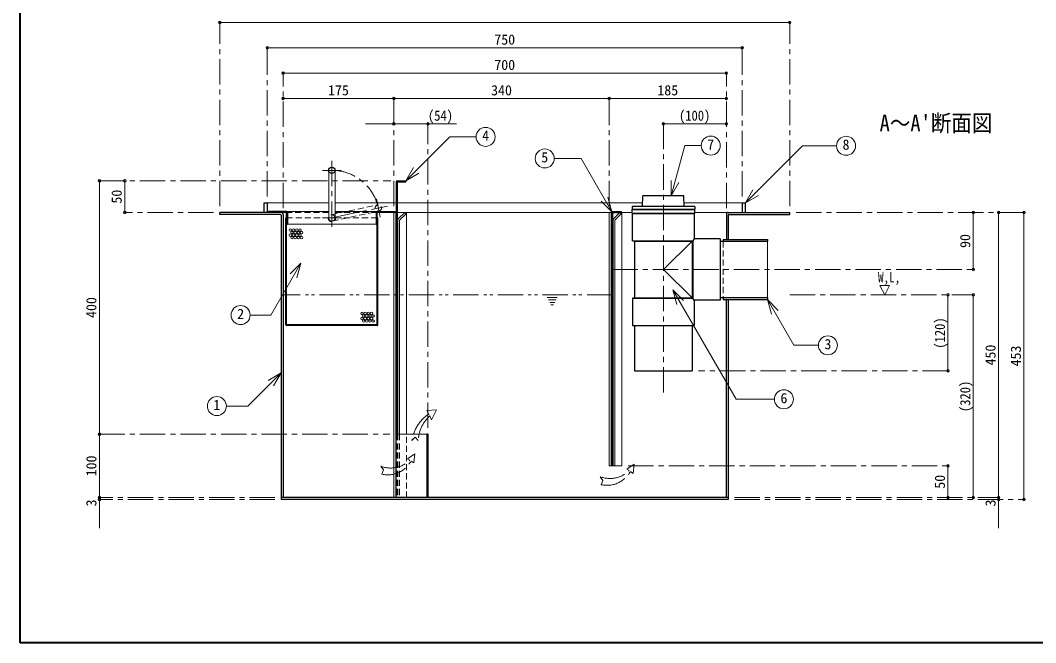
# Model space of a CAD drawing. Units: millimetres at full size, sheet at 1:8. Extents: x -1701 to 1539, y -1061 to 1187.
# Drawn here: x -1701 to -97, y -1061 to -78 of the extents above; entities that cross this region are included whole.
import ezdxf
from ezdxf.enums import TextEntityAlignment as Align

# ---------------------------------------------------------------- set-up
doc = ezdxf.new("R2010")
doc.units = ezdxf.units.MM
doc.header["$LTSCALE"] = 8
doc.header["$PDMODE"] = 32
doc.header["$PDSIZE"] = 4
for name, pattern in [('CHAIN1', [8, 5, -1, 1, -1]), ('DASHED1', [1.8, 1.2, -0.6]), ('DOUBLE_CHAIN1', [8.8, 5, -1, 0.6, -0.6, 0.6, -1])]:
    doc.linetypes.add(name, pattern=pattern)
doc.layers.add('0-6_補助線', color=4, linetype='Continuous', lineweight=9)
doc.styles.add('ＭＳ ゴシック', font='')
doc.styles.get('ＭＳ ゴシック').set_extended_font_data('MS Gothic')

msp = doc.modelspace()

# ---------------------------------------------------------------- linework, layer by layer
at = {"layer": '0-6_補助線', "color": 1, "lineweight": 40}
for p, q in [((-1700.972, -1060.763), (-1700.972, 1187.237)), ((1539.028, -1060.763), (-1700.972, -1060.763))]:
    msp.add_line(p, q, dxfattribs=at)
at = {"layer": '0-6_補助線'}
for p, q in [((-1385.972, -81.763), (-485.972, -81.763)), ((-560.972, -121.763), (-1310.972, -121.763)), ((-1285.972, -161.763), (-585.972, -161.763)), ((-1110.972, -201.763), (-1285.972, -201.763)), ((-770.972, -201.763), (-1110.972, -201.763)), ((-585.972, -201.763), (-770.972, -201.763)), ((-1012.222, -241.763), (-1155.972, -241.763)), ((-685.472, -241.763), (-585.972, -241.763)), ((-1575.972, -731.763), (-1575.972, -331.763)), ((-1535.972, -331.763), (-1535.972, -381.763)), ((-1310.972, -366.763), (-1213.972, -366.763)), ((-1203.972, -366.763), (-1107.222, -366.763)), ((-1105.722, -366.763), (-718.311, -366.763)), ((-652.634, -366.763), (-560.972, -366.763)), ((-1280.472, -380.263), (-1213.972, -380.263)), ((-1203.972, -380.263), (-1137.472, -380.263)), ((-1107.972, -381.763), (-1107.222, -381.763)), ((-1105.722, -381.763), (-770.972, -381.763)), ((-1090.972, -731.763), (-1090.972, -381.763)), ((-767.972, -381.763), (-767.222, -381.763)), ((-752.222, -381.763), (-734.972, -381.763)), ((-582.972, -381.763), (-635.972, -381.763)), ((-195.972, -381.763), (-195.972, -471.763)), ((-155.972, -831.763), (-155.972, -381.763)), ((-115.972, -381.763), (-115.972, -834.763)), ((-1278.972, -400.263), (-1138.972, -400.263)), ((-235.972, -631.763), (-235.972, -511.763)), ((-195.972, -511.763), (-195.972, -831.763)), ((-1575.972, -731.763), (-1575.972, -831.763)), ((-767.972, -781.763), (-767.222, -781.763)), ((-765.722, -781.763), (-764.972, -781.763)), ((-235.972, -781.763), (-235.972, -831.763)), ((-1575.972, -879.763), (-1575.972, -831.763)), ((-155.972, -879.763), (-155.972, -831.763))]:
    msp.add_line(p, q, dxfattribs=at)
at = {"layer": '0-6_補助線', "linetype": 'CHAIN1'}
for p, q in [((-1385.972, -371.763), (-1385.972, -81.763)), ((-485.972, -371.763), (-485.972, -81.763)), ((-1310.972, -356.763), (-1310.972, -121.763)), ((-560.972, -356.763), (-560.972, -121.763)), ((-1285.972, -374.763), (-1285.972, -161.763)), ((-585.972, -374.763), (-585.972, -161.763)), ((-1110.972, -371.763), (-1110.972, -201.763)), ((-770.972, -371.763), (-770.972, -201.763)), ((-1057.222, -721.763), (-1057.222, -241.763)), ((-685.472, -241.763), (-685.472, -666.763)), ((-1208.972, -300.263), (-1208.972, -405.263)), ((-1223.972, -315.263), (-1193.972, -315.263)), ((-1575.972, -331.763), (-1115.722, -331.763)), ((-1132.492, -389.397), (-1138.708, -360.048)), ((-1395.972, -381.763), (-1535.972, -381.763)), ((-1208.972, -390.263), (-1120.926, -371.614)), ((-475.972, -381.763), (-115.972, -381.763)), ((-1223.972, -390.263), (-1193.972, -390.263)), ((-765.972, -471.763), (-195.972, -471.763)), ((-485.972, -511.763), (-195.972, -511.763)), ((-235.972, -631.763), (-629.972, -631.763)), ((-1575.972, -731.763), (-1117.222, -731.763)), ((-740.972, -781.763), (-235.972, -781.763)), ((-1298.972, -831.763), (-1575.972, -831.763)), ((-572.972, -831.763), (-155.972, -831.763)), ((-1298.972, -834.763), (-1575.972, -834.763)), ((-572.972, -834.763), (-115.972, -834.763))]:
    msp.add_line(p, q, dxfattribs=at)
at = {"layer": '0-6_補助線', "color": 7, "lineweight": 18}
for p, q in [((-1092.222, -331.763), (-1022.838, -262.379)), ((-981.132, -262.379), (-1022.838, -262.379)), ((-672.972, -355.263), (-651.801, -276.251)), ((-625.693, -276.251), (-651.801, -276.251)), ((-555.972, -366.763), (-465.757, -276.547)), ((-411.986, -276.547), (-465.757, -276.547)), ((-815.374, -296.541), (-857.795, -296.541)), ((-766.783, -380.703), (-815.374, -296.541)), ((-1213.972, -315.263), (-1213.972, -390.263)), ((-1203.972, -315.263), (-1203.972, -390.263)), ((-1092.222, -331.763), (-1080.222, -310.979)), ((-1092.222, -331.763), (-1071.438, -319.763)), ((-672.972, -355.263), (-672.972, -331.263)), ((-672.972, -355.263), (-660.972, -334.479)), ((-555.972, -366.763), (-543.972, -345.979)), ((-766.783, -380.703), (-783.754, -363.732)), ((-766.783, -380.703), (-772.995, -357.52)), ((-555.972, -366.763), (-535.188, -354.763)), ((-1110.972, -831.763), (-1110.972, -381.763)), ((-1108.972, -381.763), (-1107.972, -381.763)), ((-1107.972, -831.763), (-1107.972, -381.763)), ((-1104.094, -391.885), (-1093.972, -381.763)), ((-1101.533, -393.567), (-1091.851, -383.885)), ((-1093.972, -381.763), (-1091.851, -383.885)), ((-770.972, -381.763), (-767.972, -381.763)), ((-770.972, -781.763), (-770.972, -381.763)), ((-767.972, -781.763), (-767.972, -381.763)), ((-764.094, -391.885), (-753.972, -381.763)), ((-761.533, -393.567), (-751.851, -383.885)), ((-753.972, -381.763), (-751.851, -383.885)), ((-1104.972, -394.006), (-1104.972, -731.763)), ((-1101.972, -394.627), (-1101.972, -731.763)), ((-764.972, -394.006), (-764.972, -781.763)), ((-761.972, -394.627), (-761.972, -781.763)), ((-520.972, -427.263), (-520.972, -516.263)), ((-1257.972, -461.763), (-1274.943, -478.734)), ((-1257.972, -461.763), (-1264.184, -484.946)), ((-343.472, -496.763), (-335.972, -511.763)), ((-343.472, -496.763), (-328.472, -496.763)), ((-335.972, -511.763), (-328.472, -496.763)), ((-670.472, -503.763), (-664.261, -526.946)), ((-670.472, -503.763), (-653.502, -520.734)), ((-670.472, -503.763), (-570.667, -676.632)), ((-520.972, -519.263), (-514.761, -542.446)), ((-520.972, -519.263), (-504.002, -536.234)), ((-520.972, -519.263), (-479.304, -591.435)), ((-440.613, -591.435), (-479.304, -591.435)), ((-1288.972, -634.763), (-1341.518, -687.309)), ((-1288.972, -634.763), (-1309.757, -646.763)), ((-1288.972, -634.763), (-1300.972, -655.548)), ((-1341.518, -687.309), (-1375.615, -687.309)), ((-510.081, -676.632), (-570.667, -676.632)), ((-1107.222, -731.763), (-1107.222, -831.763)), ((-1105.722, -731.763), (-1058.722, -731.763)), ((-767.972, -781.763), (-770.972, -781.763)), ((-761.972, -781.763), (-764.972, -781.763))]:
    msp.add_line(p, q, dxfattribs=at)
at = {"layer": '0-6_補助線', "color": 5, "lineweight": 25}
for p, q in [((-1107.222, -333.263), (-1107.222, -731.763)), ((-1105.722, -331.763), (-1092.222, -331.763)), ((-1105.722, -334.013), (-1105.722, -731.763)), ((-1104.972, -333.263), (-1092.222, -333.263)), ((-1092.222, -331.763), (-1092.222, -333.263)), ((-1310.972, -366.763), (-1310.972, -381.763)), ((-718.472, -372.263), (-717.972, -355.263)), ((-652.972, -355.263), (-717.972, -355.263)), ((-652.472, -372.263), (-652.972, -355.263)), ((-560.972, -366.763), (-555.972, -366.763)), ((-560.972, -366.763), (-560.972, -381.763)), ((-555.972, -381.763), (-555.972, -366.763)), ((-1385.972, -384.763), (-1385.972, -381.763)), ((-1281.222, -381.763), (-1385.972, -381.763)), ((-1290.472, -384.763), (-1385.972, -384.763)), ((-1285.972, -384.763), (-1285.972, -831.763)), ((-1280.472, -558.763), (-1280.472, -382.513)), ((-1278.972, -381.763), (-1278.972, -400.263)), ((-1138.972, -381.763), (-1138.972, -400.263)), ((-1137.472, -380.263), (-1108.972, -380.263)), ((-1137.472, -558.763), (-1137.472, -382.513)), ((-1108.972, -381.763), (-1136.722, -381.763)), ((-1108.972, -381.763), (-1108.972, -380.263)), ((-767.222, -381.763), (-767.222, -781.763)), ((-765.722, -380.263), (-752.222, -380.263)), ((-765.722, -382.513), (-765.722, -781.763)), ((-764.972, -381.763), (-752.222, -381.763)), ((-752.222, -380.263), (-752.222, -381.763)), ((-734.972, -372.263), (-734.972, -376.763)), ((-635.972, -372.263), (-734.972, -372.263)), ((-734.972, -376.763), (-635.972, -376.763)), ((-734.972, -382.763), (-635.972, -382.763)), ((-733.972, -383.263), (-636.972, -383.263)), ((-733.972, -426.263), (-733.972, -383.263)), ((-636.972, -383.263), (-636.972, -423.263)), ((-635.972, -372.263), (-635.972, -376.763)), ((-635.972, -382.763), (-635.972, -377.263)), ((-585.972, -384.763), (-585.972, -424.263)), ((-582.972, -381.763), (-485.972, -381.763)), ((-581.472, -384.763), (-485.972, -384.763)), ((-485.972, -384.763), (-485.972, -381.763)), ((-1288.972, -386.263), (-1288.972, -834.763)), ((-1281.472, -390.263), (-1280.472, -390.263)), ((-1281.472, -559.263), (-1281.472, -390.263)), ((-1280.472, -400.263), (-1278.972, -400.263)), ((-1138.972, -400.263), (-1137.472, -400.263)), ((-1137.472, -390.263), (-1136.472, -390.263)), ((-1136.472, -559.263), (-1136.472, -390.263)), ((-582.972, -386.263), (-582.972, -424.263)), ((-733.972, -426.263), (-638.972, -426.263)), ((-730.972, -427.263), (-733.972, -426.263)), ((-730.972, -427.263), (-639.972, -427.263)), ((-730.972, -427.263), (-730.972, -516.263)), ((-639.972, -427.263), (-638.972, -426.263)), ((-639.972, -427.263), (-639.972, -516.263)), ((-636.972, -423.263), (-638.972, -426.263)), ((-638.972, -426.263), (-638.972, -517.263)), ((-595.972, -423.263), (-636.972, -423.263)), ((-595.972, -423.263), (-595.972, -520.263)), ((-595.972, -427.263), (-520.972, -427.263)), ((-590.972, -424.263), (-520.972, -424.263)), ((-590.972, -424.263), (-590.972, -427.263)), ((-520.972, -424.263), (-520.972, -427.263)), ((-730.972, -516.263), (-733.972, -517.263)), ((-733.972, -517.263), (-638.972, -517.263)), ((-733.972, -517.263), (-733.972, -560.263)), ((-730.972, -516.263), (-639.972, -516.263)), ((-639.972, -516.263), (-638.972, -517.263)), ((-636.972, -520.263), (-638.972, -517.263)), ((-636.972, -520.263), (-636.972, -560.263)), ((-595.972, -520.263), (-636.972, -520.263)), ((-520.972, -516.263), (-595.972, -516.263)), ((-590.972, -516.263), (-590.972, -519.263)), ((-590.972, -519.263), (-520.972, -519.263)), ((-585.972, -831.763), (-585.972, -519.263)), ((-582.972, -519.263), (-582.972, -834.763)), ((-520.972, -516.263), (-520.972, -519.263)), ((-1137.472, -560.263), (-1280.472, -560.263)), ((-1137.972, -559.263), (-1279.972, -559.263)), ((-733.972, -560.263), (-636.972, -560.263)), ((-639.972, -560.263), (-639.972, -631.763)), ((-1105.722, -731.763), (-1107.222, -731.763)), ((-1058.722, -731.763), (-1058.722, -831.763)), ((-1057.222, -731.763), (-1058.722, -731.763)), ((-1057.222, -731.763), (-1057.222, -831.763)), ((-765.722, -781.763), (-767.222, -781.763)), ((-582.972, -831.763), (-1288.972, -831.763)), ((-582.972, -834.763), (-1288.972, -834.763))]:
    msp.add_line(p, q, dxfattribs=at)
at = {"layer": '0-6_補助線', "linetype": 'DASHED1'}
for p, q in [((-1281.222, -381.763), (-1213.972, -381.763)), ((-1210.009, -385.372), (-1136.636, -369.831)), ((-1207.936, -395.155), (-1134.564, -379.614)), ((-1203.972, -381.763), (-1136.722, -381.763)), ((-1280.472, -390.263), (-1223.972, -390.263)), ((-1137.472, -390.263), (-1193.972, -390.263)), ((-590.972, -427.263), (-590.972, -516.263)), ((-1105.722, -731.763), (-1105.722, -831.763)), ((-1104.972, -731.763), (-1104.972, -831.763)), ((-1101.972, -731.763), (-1101.972, -831.763)), ((-1090.972, -831.763), (-1090.972, -731.763))]:
    msp.add_line(p, q, dxfattribs=at)
at = {"layer": '0-6_補助線', "linetype": 'DOUBLE_CHAIN1'}
for p, q in [((-765.972, -511.763), (-1285.972, -511.763)), ((-852.972, -515.763), (-868.972, -515.763)), ((-854.972, -519.763), (-866.972, -519.763)), ((-856.972, -523.763), (-864.972, -523.763)), ((-858.972, -527.763), (-862.972, -527.763)), ((-1056.041, -699.983), (-1059.091, -694.233)), ((-1054.371, -702.767), (-1051.508, -708.945)), ((-1089.337, -770.381), (-1078.16, -762.743)), ((-1079.65, -777.087), (-1078.16, -762.743)), ((-1089.337, -770.381), (-1085.868, -772.783)), ((-1083.827, -774.196), (-1079.65, -777.087)), ((-742.9, -786.857), (-731.723, -779.22)), ((-733.213, -793.564), (-731.723, -779.22)), ((-742.9, -786.857), (-739.431, -789.259)), ((-737.39, -790.672), (-733.213, -793.564))]:
    msp.add_line(p, q, dxfattribs=at)
at = {"layer": '0-6_補助線', "color": 5, "lineweight": 25}
for points in [[(-1315.972, -381.763), (-1315.972, -366.763), (-1310.972, -366.763)], [(-1280.472, -380.263), (-1308.972, -380.263), (-1308.972, -381.763)], [(-734.972, -382.763), (-734.972, -377.263), (-635.972, -377.263)], [(-730.972, -560.263), (-730.972, -631.763), (-639.972, -631.763)]]:
    msp.add_lwpolyline(points, dxfattribs=at)
at = {"layer": '0-6_補助線'}
for points in [[(-761.972, -781.763), (-750.972, -781.763), (-750.972, -381.763)], [(-639.972, -427.263), (-685.472, -471.763), (-639.972, -516.263)]]:
    msp.add_lwpolyline(points, dxfattribs=at)
at = {"layer": '0-6_補助線', "color": 7, "lineweight": 18}
msp.add_lwpolyline([(-1257.972, -461.763), (-1305.253, -543.656), (-1338.025, -543.656)], dxfattribs=at)
at = {"layer": '0-6_補助線', "linetype": 'DOUBLE_CHAIN1'}
for points in [[(-1059.091, -694.233), (-1043.925, -693.327), (-1051.508, -708.945)], [(-1082.445, -741.413), (-1077.324, -736.412), (-1072.572, -741.693)], [(-1131.733, -782.313), (-1127.46, -788.175), (-1129.893, -794.99)], [(-785.296, -798.789), (-781.023, -804.651), (-783.456, -811.467)]]:
    msp.add_lwpolyline(points, dxfattribs=at)
at = {"layer": '0-6_補助線', "color": 7, "lineweight": 18}
for centre in [(-966.132, -262.379), (-610.693, -276.251), (-396.986, -276.547), (-872.795, -296.541), (-1353.025, -543.656), (-425.613, -591.435), (-1390.615, -687.309), (-495.081, -676.632)]:
    msp.add_circle(centre, 15, dxfattribs=at)
at = {"layer": '0-6_補助線', "color": 5, "lineweight": 25}
msp.add_circle((-1208.972, -315.263), 5, dxfattribs=at)
at = {"layer": '0-6_補助線', "linetype": 'DASHED1'}
msp.add_circle((-1135.6, -374.723), 5, dxfattribs=at)
at = {"layer": '0-6_補助線'}
for centre in [(-1274.332, -409.519), (-1274.332, -417.519), (-1271.832, -413.519), (-1269.332, -409.519), (-1269.332, -417.519), (-1266.832, -413.519), (-1264.332, -409.519), (-1264.332, -417.519), (-1261.832, -413.519), (-1259.332, -409.519), (-1259.332, -417.519), (-1256.832, -413.519), (-1271.832, -421.519), (-1266.832, -421.519), (-1261.832, -421.519), (-1256.832, -421.519), (-1161.335, -541.067), (-1158.835, -545.067), (-1156.335, -541.067), (-1153.835, -545.067), (-1151.335, -541.067), (-1148.835, -545.067), (-1146.335, -541.067), (-1143.835, -545.067), (-1161.335, -549.067), (-1158.835, -553.067), (-1156.335, -549.067), (-1153.835, -553.067), (-1151.335, -549.067), (-1148.835, -553.067), (-1146.335, -549.067), (-1143.835, -553.067)]:
    msp.add_circle(centre, 2, dxfattribs=at)
at = {"layer": '0-6_補助線', "linetype": 'CHAIN1'}
msp.add_arc((-1208.972, -390.263), 75, 11.95891, 90, dxfattribs=at)
at = {"layer": '0-6_補助線', "color": 5, "lineweight": 25}
for centre, radius, start, end in [((-1105.722, -333.263), 1.5, 90, 180), ((-1104.972, -334.013), 0.75, 90, 180), ((-1290.472, -386.263), 1.5, 0, 90), ((-1288.972, -384.763), 3, 0, 90), ((-1281.222, -382.513), 0.75, 0, 90), ((-1280.472, -381.763), 1.5, 0, 90), ((-1137.472, -381.763), 1.5, 90, 180), ((-1136.722, -382.513), 0.75, 90, 180), ((-765.722, -381.763), 1.5, 90, 180), ((-764.972, -382.513), 0.75, 90, 180), ((-582.972, -384.763), 3, 90, 180), ((-581.472, -386.263), 1.5, 90, 180), ((-1280.472, -559.263), 1, 180, 270), ((-1279.972, -558.763), 0.5, 180, 270), ((-1137.972, -558.763), 0.5, 270, 0), ((-1137.472, -559.263), 1, 270, 0)]:
    msp.add_arc(centre, radius, start, end, dxfattribs=at)
at = {"layer": '0-6_補助線', "linetype": 'DASHED1'}
for radius, start, end in [(6, 180, 0), (5, 0, 180)]:
    msp.add_arc((-1208.972, -390.263), radius, start, end, dxfattribs=at)
at = {"layer": '0-6_補助線', "color": 7, "lineweight": 18}
for centre, radius, start, end in [((-1208.972, -390.263), 5, 180, 0), ((-1101.972, -394.006), 3, 135, 180), ((-1100.472, -394.627), 1.5, 135, 180), ((-761.972, -394.006), 3, 135, 180), ((-760.472, -394.627), 1.5, 135, 180)]:
    msp.add_arc(centre, radius, start, end, dxfattribs=at)
at = {"layer": '0-6_補助線', "linetype": 'DOUBLE_CHAIN1'}
for centre, radius, start, end in [((-1021.617, -751.051), 61.587, 123.98307, 170.99646), ((-1016.317, -744.278), 56.314, 132.51176, 177.36854), ((-1116.32, -741.36), 43.758, 249.37581, 314.10079), ((-1121.053, -753.151), 42.763, 258.06872, 330.51954), ((-769.883, -757.836), 43.758, 249.37581, 314.10079), ((-774.616, -769.628), 42.763, 258.06872, 330.51954)]:
    msp.add_arc(centre, radius, start, end, dxfattribs=at)
at = {"layer": '0-6_補助線', "color": 1}
for p in [(-1385.972, -81.763), (-485.972, -81.763), (-1310.972, -121.763), (-560.972, -121.763), (-1285.972, -161.763), (-585.972, -161.763), (-1285.972, -201.763), (-1110.972, -201.763), (-770.972, -201.763), (-585.972, -201.763), (-1110.972, -241.763), (-1057.222, -241.763), (-685.472, -241.763), (-585.972, -241.763), (-1575.972, -331.763), (-1535.972, -331.763), (-1535.972, -381.763), (-195.972, -381.763), (-155.972, -381.763), (-115.972, -381.763), (-195.972, -471.763), (-235.972, -511.763), (-195.972, -511.763), (-235.972, -631.763), (-1575.972, -731.763), (-235.972, -781.763), (-1575.972, -831.763), (-1575.972, -834.763), (-235.972, -831.763), (-195.972, -831.763), (-155.972, -831.763), (-155.972, -834.763), (-115.972, -834.763)]:
    msp.add_point(p, dxfattribs=at)

# ---------------------------------------------------------------- texts
at = {"layer": '0-6_補助線', "color": 7, "style": 'ＭＳ ゴシック'}
for s, p in [('750', (-952.472, -121.763)), ('700', (-952.472, -161.763)), ('175', (-1214.972, -201.763)), ('340', (-957.472, -201.763)), ('185', (-694.972, -201.763)), ('4', (-971.632, -273.379)), ('7', (-616.193, -287.251)), ('8', (-402.486, -287.547)), ('5', (-878.295, -307.541)), ('2', (-1358.525, -554.656)), ('3', (-431.113, -602.435)), ('6', (-500.581, -687.632)), ('1', (-1396.115, -698.309))]:
    msp.add_text(s, height=16.13, dxfattribs=at).set_placement(p, align=Align.BOTTOM_LEFT)
for s, height, width, p in [('(54)', 16.13, 0.9, (-1057.222, -241.763)), ('(100)', 16.13, 0.9, (-660.722, -241.763)), ("A～A'断面図", 26.39, 0.9, (-343.972, -261.763)), ('W,L,', 16.13, 0.8, (-346.472, -496.763))]:
    msp.add_text(s, height=height, dxfattribs=dict(at, width=width)).set_placement(p, align=Align.BOTTOM_LEFT)
for s, p in [('50', (-1535.972, -367.763)), ('90', (-195.972, -437.763)), ('400', (-1575.972, -548.263)), ('450', (-155.972, -623.263)), ('453', (-115.972, -624.763)), ('100', (-1575.972, -798.263)), ('50', (-235.972, -817.763)), ('3', (-1575.972, -845.763)), ('3', (-155.972, -845.763))]:
    msp.add_text(s, height=16.13, rotation=90, dxfattribs=at).set_placement(p, align=Align.BOTTOM_LEFT)
at = {"layer": '0-6_補助線', "color": 7, "style": 'ＭＳ ゴシック', "width": 0.9}
for s, p in [('(120)', (-235.972, -596.763)), ('(320)', (-195.972, -696.763))]:
    msp.add_text(s, height=16.13, rotation=90, dxfattribs=at).set_placement(p, align=Align.BOTTOM_LEFT)

doc.saveas('drawing.dxf')
